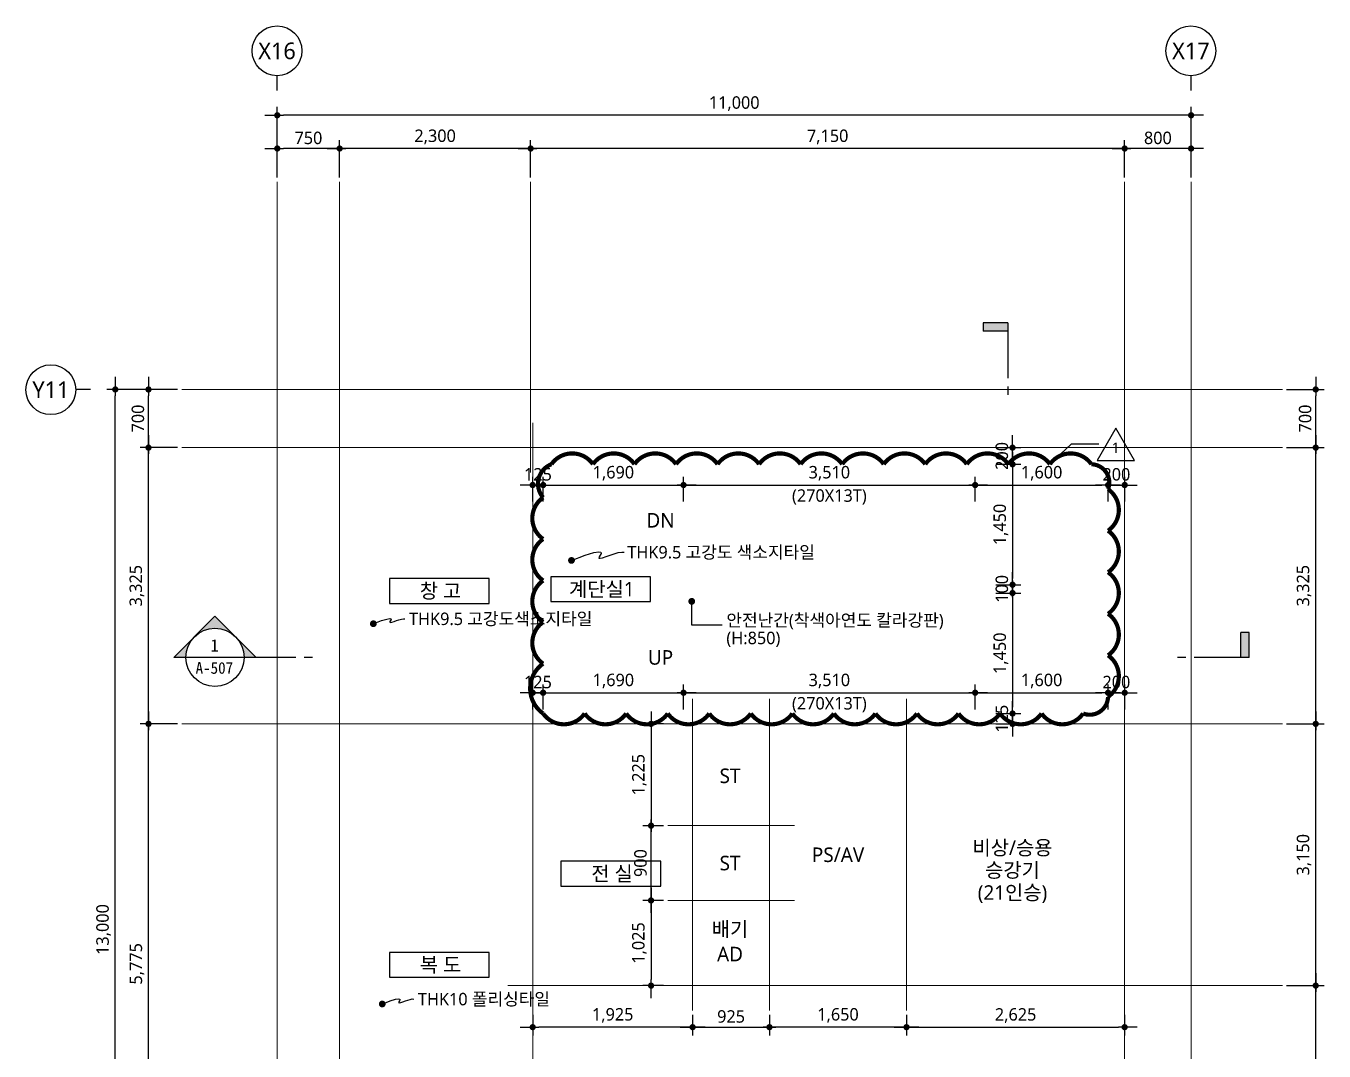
# Model space of a CAD drawing. Header units: millimetres. Extents: x 1424731 to 1631737, y 707248 to 849681.
# Drawn here: x 1568899 to 1584524, y 837344 to 849681 of the extents above; entities that cross this region are included whole.
import ezdxf
from ezdxf.enums import TextEntityAlignment as Align

# ---------------------------------------------------------------- set-up
doc = ezdxf.new("R2010")
doc.units = ezdxf.units.MM
doc.header["$MEASUREMENT"] = 0
doc.linetypes.add('CEN', pattern=[62, 60, -1, 0, -1])
doc.layers.get('0').update_dxf_attribs({"linetype": 'CONTINUOUS'})
for name, color, linetype, lineweight in [('A-AXIS-BUBL', 7, 'CONTINUOUS', 25), ('A-BORD-TEXT', 3, 'CONTINUOUS', 25), ('A-CNTL', 1, 'CEN', 15), ('A-DIMS', 7, 'CONTINUOUS', 25), ('A-MKXS-LEAD', 7, 'CONTINUOUS', 25), ('A-MKXS-MAK1', 3, 'CONTINUOUS', 25), ('A-MKXS-TEXT1', 3, 'CONTINUOUS', 25), ('A-MKXS-TEXT2', 7, 'CONTINUOUS', 25), ('A-MKXX-NAME', 3, 'CONTINUOUS', 25), ('A-MKXX-SYMB', 7, 'CONTINUOUS', 25), ('A-XXXX-TXT2', 3, 'CONTINUOUS', 25), ('REV-202205', 20, 'CONTINUOUS', 25)]:
    doc.layers.add(name, color=color, linetype=linetype, lineweight=lineweight)
doc.styles.add('HY울릉도L', font='')
doc.styles.add('돋움체', font='')
doc.styles.add('맑은고딕', font='malgun.ttf')
doc.styles.get('HY울릉도L').set_extended_font_data('HYwulM')
doc.styles.get('돋움체').set_extended_font_data('DotumChe')
doc.dimstyles.new('CDIM', dxfattribs={"dimtxt": 3, "dimasz": 1.5, "dimexe": 2, "dimexo": 1, "dimgap": 1, "dimtad": 1, "dimdec": 0, "dimrnd": 0.5, "dimzin": 0, "dimdsep": 32, "dimlunit": 6, "dimtxsty": 'HY울릉도L', "dimblk1": '_CIDOT', "dimblk2": '_CIDOT', "dimsah": 1, "dimcen": 5.5, "dimclrd": 2, "dimclre": 2, "dimclrt": 7, "dimadec": 0, "dimazin": 0, "dimtfac": 1, "dimtdec": 0, "dimtix": 1, "dimtmove": 2, "dimatfit": 1, "dimldrblk": '_CIDOT', "dimfxl": 1, "dimtolj": 1, "dimtzin": 0, "dimlwd": -1, "dimarcsym": 0})

# ---------------------------------------------------------------- blocks, each defined once
blk = doc.blocks.new('CORE 1- 단면')
at = {"layer": 'A-MKXS-MAK1'}
for points in [[(9245, 15395), (9245, 15495), (9545, 15495), (9545, 15395)], [(12350, 11770), (12450, 11770), (12450, 11470), (12350, 11470)]]:
    blk.add_hatch(color=256, dxfattribs=at).paths.add_polyline_path(points)
h = blk.add_hatch(color=256, dxfattribs=at)
h.paths.add_polyline_path([(0, 11965), (247, 11717, 0.414214), (-247, 11717)])
h.paths.add_polyline_path([(247, 11717), (495, 11470), (350, 11470, 0.198912)])
h.paths.add_polyline_path([(-247, 11717, 0.198912), (-350, 11470), (-495, 11470)])
for p, q in [((9245, 15495), (9245, 15395)), ((9545, 15495), (9245, 15495)), ((9545, 15495), (9545, 14832)), ((9545, 15395), (9245, 15395)), ((9545, 14732), (9545, 14632)), ((-495, 11470), (0, 11965)), ((495, 11470), (0, 11965)), ((12450, 11770), (12350, 11770)), ((12350, 11470), (12350, 11770)), ((12450, 11470), (12450, 11770)), ((973, 11470), (-495, 11470)), ((1173, 11470), (1073, 11470)), ((11687, 11470), (11587, 11470)), ((12450, 11470), (11787, 11470))]:
    blk.add_line(p, q, dxfattribs=at)
blk.add_circle((0, 11470), 350, dxfattribs=at)
at = {"layer": 'A-MKXS-TEXT2', "style": '돋움체'}
for s, height, p in [('1', 150, (-4, 11614)), ('A-507', 140, (-7, 11342))]:
    blk.add_text(s, height=height, dxfattribs=at).set_placement(p, align=Align.MIDDLE)
blk = doc.blocks.new('_CIDOT')
at = {"color": 0, "linetype": 'ByBlock'}
blk.add_line((2, 0), (-1, 0), dxfattribs=at)
at = {"color": 0, "linetype": 'ByBlock', "const_width": 0.5}
blk.add_lwpolyline([(-0.25, 0, 1), (0.25, 0, 1)], format="xyb", close=True, dxfattribs=at)
blk = doc.blocks.new('*D425')
at = {"layer": 'A-DIMS', "lineweight": -2, "transparency": 16777216}
for p, q in [((-1200, 0), (-2050, 0)), ((-1200, -13000), (-2050, -13000))]:
    blk.add_line(p, q, dxfattribs=at)
at = {"layer": 'A-DIMS', "transparency": 16777216}
blk.add_line((-1950, -12925), (-1950, -75), dxfattribs=at)
at = {"layer": 'A-DIMS', "transparency": 16777216, "xscale": 75, "yscale": 75, "zscale": 75}
for p, rotation in [((-1950, 0), 90), ((-1950, -13000), 270)]:
    blk.add_blockref('_CIDOT', p, dxfattribs=dict(at, rotation=rotation))
at = {"layer": 'A-DIMS', "color": 3, "transparency": 16777216, "insert": (-2090, -6500), "char_height": 150, "attachment_point": 5, "rotation": 90, "style": '맑은고딕'}
blk.add_mtext('\\A1;13,000', dxfattribs=at)
blk = doc.blocks.new('*D427')
at = {"layer": 'A-DIMS', "lineweight": -2, "transparency": 16777216}
for p, q in [((12150, -7175), (12600, -7175)), ((12150, -9825), (12600, -9825))]:
    blk.add_line(p, q, dxfattribs=at)
at = {"layer": 'A-DIMS', "transparency": 16777216}
blk.add_line((12500, -9750), (12500, -7250), dxfattribs=at)
at = {"layer": 'A-DIMS', "transparency": 16777216, "xscale": 75, "yscale": 75, "zscale": 75}
for p, rotation in [((12500, -7175), 90), ((12500, -9825), 270)]:
    blk.add_blockref('_CIDOT', p, dxfattribs=dict(at, rotation=rotation))
at = {"layer": 'A-DIMS', "color": 3, "transparency": 16777216, "insert": (12360, -8500), "char_height": 150, "attachment_point": 5, "rotation": 90, "style": '맑은고딕'}
blk.add_mtext('\\A1;2,650', dxfattribs=at)
blk = doc.blocks.new('*D428')
at = {"layer": 'A-DIMS', "lineweight": -2, "transparency": 16777216}
for p, q in [((12150, -4025), (12600, -4025)), ((12150, -7175), (12600, -7175))]:
    blk.add_line(p, q, dxfattribs=at)
at = {"layer": 'A-DIMS', "transparency": 16777216}
blk.add_line((12500, -7100), (12500, -4100), dxfattribs=at)
at = {"layer": 'A-DIMS', "transparency": 16777216, "xscale": 75, "yscale": 75, "zscale": 75}
for p, rotation in [((12500, -4025), 90), ((12500, -7175), 270)]:
    blk.add_blockref('_CIDOT', p, dxfattribs=dict(at, rotation=rotation))
at = {"layer": 'A-DIMS', "color": 3, "transparency": 16777216, "insert": (12360, -5600), "char_height": 150, "attachment_point": 5, "rotation": 90, "style": '맑은고딕'}
blk.add_mtext('\\A1;3,150', dxfattribs=at)
blk = doc.blocks.new('*D429')
at = {"layer": 'A-DIMS', "lineweight": -2, "transparency": 16777216}
for p, q in [((12150, -700), (12600, -700)), ((12150, -4025), (12600, -4025))]:
    blk.add_line(p, q, dxfattribs=at)
at = {"layer": 'A-DIMS', "transparency": 16777216}
blk.add_line((12500, -3950), (12500, -775), dxfattribs=at)
at = {"layer": 'A-DIMS', "transparency": 16777216, "xscale": 75, "yscale": 75, "zscale": 75}
for p, rotation in [((12500, -700), 90), ((12500, -4025), 270)]:
    blk.add_blockref('_CIDOT', p, dxfattribs=dict(at, rotation=rotation))
at = {"layer": 'A-DIMS', "color": 3, "transparency": 16777216, "insert": (12360, -2362), "char_height": 150, "attachment_point": 5, "rotation": 90, "style": '맑은고딕'}
blk.add_mtext('\\A1;3,325', dxfattribs=at)
blk = doc.blocks.new('*D430')
at = {"layer": 'A-DIMS', "lineweight": -2, "transparency": 16777216}
for p, q in [((12150, 0), (12600, 0)), ((12150, -700), (12600, -700))]:
    blk.add_line(p, q, dxfattribs=at)
at = {"layer": 'A-DIMS', "transparency": 16777216}
blk.add_line((12500, -625), (12500, -75), dxfattribs=at)
at = {"layer": 'A-DIMS', "transparency": 16777216, "xscale": 75, "yscale": 75, "zscale": 75}
for p, rotation in [((12500, 0), 90), ((12500, -700), 270)]:
    blk.add_blockref('_CIDOT', p, dxfattribs=dict(at, rotation=rotation))
at = {"layer": 'A-DIMS', "color": 3, "transparency": 16777216, "insert": (12373, -350), "char_height": 150, "attachment_point": 5, "rotation": 90, "style": '맑은고딕'}
blk.add_mtext('\\A1;700', dxfattribs=at)
blk = doc.blocks.new('*D433')
at = {"layer": 'A-DIMS', "lineweight": -2, "transparency": 16777216}
for p, q in [((-1200, -4025), (-1650, -4025)), ((-1200, -9800), (-1650, -9800))]:
    blk.add_line(p, q, dxfattribs=at)
at = {"layer": 'A-DIMS', "transparency": 16777216}
blk.add_line((-1550, -9725), (-1550, -4100), dxfattribs=at)
at = {"layer": 'A-DIMS', "transparency": 16777216, "xscale": 75, "yscale": 75, "zscale": 75}
for p, rotation in [((-1550, -4025), 90), ((-1550, -9800), 270)]:
    blk.add_blockref('_CIDOT', p, dxfattribs=dict(at, rotation=rotation))
at = {"layer": 'A-DIMS', "color": 3, "transparency": 16777216, "insert": (-1689, -6913), "char_height": 150, "attachment_point": 5, "rotation": 90, "style": '맑은고딕'}
blk.add_mtext('\\A1;5,775', dxfattribs=at)
blk = doc.blocks.new('*D434')
at = {"layer": 'A-DIMS', "lineweight": -2, "transparency": 16777216}
for p, q in [((-1200, 0), (-1650, 0)), ((-1200, -700), (-1650, -700))]:
    blk.add_line(p, q, dxfattribs=at)
at = {"layer": 'A-DIMS', "transparency": 16777216}
blk.add_line((-1550, -625), (-1550, -75), dxfattribs=at)
at = {"layer": 'A-DIMS', "transparency": 16777216, "xscale": 75, "yscale": 75, "zscale": 75}
for p, rotation in [((-1550, 0), 90), ((-1550, -700), 270)]:
    blk.add_blockref('_CIDOT', p, dxfattribs=dict(at, rotation=rotation))
at = {"layer": 'A-DIMS', "color": 3, "transparency": 16777216, "insert": (-1677, -350), "char_height": 150, "attachment_point": 5, "rotation": 90, "style": '맑은고딕'}
blk.add_mtext('\\A1;700', dxfattribs=at)
blk = doc.blocks.new('*D414')
at = {"layer": 'A-DIMS', "lineweight": -2, "transparency": 16777216}
for p, q in [((3050, 2550), (3050, 3000)), ((10200, 2550), (10200, 3000))]:
    blk.add_line(p, q, dxfattribs=at)
at = {"layer": 'A-DIMS', "transparency": 16777216}
blk.add_line((10125, 2900), (3125, 2900), dxfattribs=at)
at = {"layer": 'A-DIMS', "transparency": 16777216, "xscale": 75, "yscale": 75, "zscale": 75, "rotation": 180}
blk.add_blockref('_CIDOT', (3050, 2900), dxfattribs=at)
at = {"layer": 'A-DIMS', "transparency": 16777216, "xscale": 75, "yscale": 75, "zscale": 75}
blk.add_blockref('_CIDOT', (10200, 2900), dxfattribs=at)
at = {"layer": 'A-DIMS', "color": 3, "transparency": 16777216, "insert": (6625, 3040), "char_height": 150, "attachment_point": 5, "style": '맑은고딕'}
blk.add_mtext('\\A1;7,150', dxfattribs=at)
blk = doc.blocks.new('*D415')
at = {"layer": 'A-DIMS', "lineweight": -2, "transparency": 16777216}
for p, q in [((0, 2550), (0, 3400)), ((11000, 2550), (11000, 3400))]:
    blk.add_line(p, q, dxfattribs=at)
at = {"layer": 'A-DIMS', "transparency": 16777216}
blk.add_line((10925, 3300), (75, 3300), dxfattribs=at)
at = {"layer": 'A-DIMS', "transparency": 16777216, "xscale": 75, "yscale": 75, "zscale": 75, "rotation": 180}
blk.add_blockref('_CIDOT', (0, 3300), dxfattribs=at)
at = {"layer": 'A-DIMS', "transparency": 16777216, "xscale": 75, "yscale": 75, "zscale": 75}
blk.add_blockref('_CIDOT', (11000, 3300), dxfattribs=at)
at = {"layer": 'A-DIMS', "color": 3, "transparency": 16777216, "insert": (5500, 3440), "char_height": 150, "attachment_point": 5, "style": '맑은고딕'}
blk.add_mtext('\\A1;11,000', dxfattribs=at)
blk = doc.blocks.new('*D416')
at = {"layer": 'A-DIMS', "lineweight": -2, "transparency": 16777216}
for p, q in [((10200, 2550), (10200, 3000)), ((11000, 2550), (11000, 3000))]:
    blk.add_line(p, q, dxfattribs=at)
at = {"layer": 'A-DIMS', "transparency": 16777216}
blk.add_line((10925, 2900), (10275, 2900), dxfattribs=at)
at = {"layer": 'A-DIMS', "transparency": 16777216, "xscale": 75, "yscale": 75, "zscale": 75, "rotation": 180}
blk.add_blockref('_CIDOT', (10200, 2900), dxfattribs=at)
at = {"layer": 'A-DIMS', "transparency": 16777216, "xscale": 75, "yscale": 75, "zscale": 75}
blk.add_blockref('_CIDOT', (11000, 2900), dxfattribs=at)
at = {"layer": 'A-DIMS', "color": 3, "transparency": 16777216, "insert": (10600, 3027), "char_height": 150, "attachment_point": 5, "style": '맑은고딕'}
blk.add_mtext('\\A1;800', dxfattribs=at)
blk = doc.blocks.new('*D417')
at = {"layer": 'A-DIMS', "lineweight": -2, "transparency": 16777216}
for p, q in [((750, 2550), (750, 3000)), ((3050, 2550), (3050, 3000))]:
    blk.add_line(p, q, dxfattribs=at)
at = {"layer": 'A-DIMS', "transparency": 16777216}
blk.add_line((2975, 2900), (825, 2900), dxfattribs=at)
at = {"layer": 'A-DIMS', "transparency": 16777216, "xscale": 75, "yscale": 75, "zscale": 75, "rotation": 180}
blk.add_blockref('_CIDOT', (750, 2900), dxfattribs=at)
at = {"layer": 'A-DIMS', "transparency": 16777216, "xscale": 75, "yscale": 75, "zscale": 75}
blk.add_blockref('_CIDOT', (3050, 2900), dxfattribs=at)
at = {"layer": 'A-DIMS', "color": 3, "transparency": 16777216, "insert": (1900, 3040), "char_height": 150, "attachment_point": 5, "style": '맑은고딕'}
blk.add_mtext('\\A1;2,300', dxfattribs=at)
blk = doc.blocks.new('*D418')
at = {"layer": 'A-DIMS', "lineweight": -2, "transparency": 16777216}
for p, q in [((0, 2550), (0, 3000)), ((750, 2550), (750, 3000))]:
    blk.add_line(p, q, dxfattribs=at)
at = {"layer": 'A-DIMS', "transparency": 16777216}
blk.add_line((675, 2900), (75, 2900), dxfattribs=at)
at = {"layer": 'A-DIMS', "transparency": 16777216, "xscale": 75, "yscale": 75, "zscale": 75, "rotation": 180}
blk.add_blockref('_CIDOT', (0, 2900), dxfattribs=at)
at = {"layer": 'A-DIMS', "transparency": 16777216, "xscale": 75, "yscale": 75, "zscale": 75}
blk.add_blockref('_CIDOT', (750, 2900), dxfattribs=at)
at = {"layer": 'A-DIMS', "color": 3, "transparency": 16777216, "insert": (375, 3027), "char_height": 150, "attachment_point": 5, "style": '맑은고딕'}
blk.add_mtext('\\A1;750', dxfattribs=at)
blk = doc.blocks.new('*D419')
at = {"layer": 'A-DIMS', "lineweight": -2, "transparency": 16777216}
for p, q in [((-1200, -700), (-1650, -700)), ((-1200, -4025), (-1650, -4025))]:
    blk.add_line(p, q, dxfattribs=at)
at = {"layer": 'A-DIMS', "transparency": 16777216}
blk.add_line((-1550, -3950), (-1550, -775), dxfattribs=at)
at = {"layer": 'A-DIMS', "transparency": 16777216, "xscale": 75, "yscale": 75, "zscale": 75}
for p, rotation in [((-1550, -700), 90), ((-1550, -4025), 270)]:
    blk.add_blockref('_CIDOT', p, dxfattribs=dict(at, rotation=rotation))
at = {"layer": 'A-DIMS', "color": 3, "transparency": 16777216, "insert": (-1690, -2362), "char_height": 150, "attachment_point": 5, "rotation": 90, "style": '맑은고딕'}
blk.add_mtext('\\A1;3,325', dxfattribs=at)
blk = doc.blocks.new('*D441')
at = {"layer": 'A-DIMS', "lineweight": -2, "transparency": 16777216}
for p, q in [((1576924, 837781), (1576924, 837531)), ((1577849, 837781), (1577849, 837531))]:
    blk.add_line(p, q, dxfattribs=at)
at = {"layer": 'A-DIMS', "transparency": 16777216}
blk.add_line((1576999, 837631), (1577774, 837631), dxfattribs=at)
at = {"layer": 'A-DIMS', "transparency": 16777216, "xscale": 75, "yscale": 75, "zscale": 75, "rotation": 180}
blk.add_blockref('_CIDOT', (1576924, 837631), dxfattribs=at)
at = {"layer": 'A-DIMS', "transparency": 16777216, "xscale": 75, "yscale": 75, "zscale": 75}
blk.add_blockref('_CIDOT', (1577849, 837631), dxfattribs=at)
at = {"layer": 'A-DIMS', "color": 3, "transparency": 16777216, "insert": (1577387, 837759), "char_height": 150, "attachment_point": 5, "style": '맑은고딕'}
blk.add_mtext('\\A1;925', dxfattribs=at)
blk = doc.blocks.new('*D442')
at = {"layer": 'A-DIMS', "lineweight": -2, "transparency": 16777216}
for p, q in [((1574999, 837781), (1574999, 837531)), ((1576924, 837781), (1576924, 837531))]:
    blk.add_line(p, q, dxfattribs=at)
at = {"layer": 'A-DIMS', "transparency": 16777216}
blk.add_line((1576849, 837631), (1575074, 837631), dxfattribs=at)
at = {"layer": 'A-DIMS', "transparency": 16777216, "xscale": 75, "yscale": 75, "zscale": 75, "rotation": 180}
blk.add_blockref('_CIDOT', (1574999, 837631), dxfattribs=at)
at = {"layer": 'A-DIMS', "transparency": 16777216, "xscale": 75, "yscale": 75, "zscale": 75}
blk.add_blockref('_CIDOT', (1576924, 837631), dxfattribs=at)
at = {"layer": 'A-DIMS', "color": 3, "transparency": 16777216, "insert": (1575962, 837772), "char_height": 150, "attachment_point": 5, "style": '맑은고딕'}
blk.add_mtext('\\A1;1,925', dxfattribs=at)
blk = doc.blocks.new('*D443')
at = {"layer": 'A-DIMS', "lineweight": -2, "transparency": 16777216}
for p, q in [((1577849, 837781), (1577849, 837531)), ((1579499, 837781), (1579499, 837531))]:
    blk.add_line(p, q, dxfattribs=at)
at = {"layer": 'A-DIMS', "transparency": 16777216}
blk.add_line((1579424, 837631), (1577924, 837631), dxfattribs=at)
at = {"layer": 'A-DIMS', "transparency": 16777216, "xscale": 75, "yscale": 75, "zscale": 75, "rotation": 180}
blk.add_blockref('_CIDOT', (1577849, 837631), dxfattribs=at)
at = {"layer": 'A-DIMS', "transparency": 16777216, "xscale": 75, "yscale": 75, "zscale": 75}
blk.add_blockref('_CIDOT', (1579499, 837631), dxfattribs=at)
at = {"layer": 'A-DIMS', "color": 3, "transparency": 16777216, "insert": (1578674, 837772), "char_height": 150, "attachment_point": 5, "style": '맑은고딕'}
blk.add_mtext('\\A1;1,650', dxfattribs=at)
blk = doc.blocks.new('*D444')
at = {"layer": 'A-DIMS', "lineweight": -2, "transparency": 16777216}
for p, q in [((1579499, 837781), (1579499, 837531)), ((1582124, 837781), (1582124, 837531))]:
    blk.add_line(p, q, dxfattribs=at)
at = {"layer": 'A-DIMS', "transparency": 16777216}
blk.add_line((1579574, 837631), (1582049, 837631), dxfattribs=at)
at = {"layer": 'A-DIMS', "transparency": 16777216, "xscale": 75, "yscale": 75, "zscale": 75, "rotation": 180}
blk.add_blockref('_CIDOT', (1579499, 837631), dxfattribs=at)
at = {"layer": 'A-DIMS', "transparency": 16777216, "xscale": 75, "yscale": 75, "zscale": 75}
blk.add_blockref('_CIDOT', (1582124, 837631), dxfattribs=at)
at = {"layer": 'A-DIMS', "color": 3, "transparency": 16777216, "insert": (1580812, 837771), "char_height": 150, "attachment_point": 5, "style": '맑은고딕'}
blk.add_mtext('\\A1;2,625', dxfattribs=at)
blk = doc.blocks.new('*D497')
at = {"layer": 'A-DIMS', "lineweight": -2, "transparency": 16777216}
for p, q in [((1576574, 839156), (1576324, 839156)), ((1576574, 838131), (1576324, 838131))]:
    blk.add_line(p, q, dxfattribs=at)
at = {"layer": 'A-DIMS', "transparency": 16777216}
blk.add_line((1576424, 839081), (1576424, 838206), dxfattribs=at)
at = {"layer": 'A-DIMS', "transparency": 16777216, "xscale": 75, "yscale": 75, "zscale": 75}
for p, rotation in [((1576424, 839156), 90), ((1576424, 838131), 270)]:
    blk.add_blockref('_CIDOT', p, dxfattribs=dict(at, rotation=rotation))
at = {"layer": 'A-DIMS', "color": 3, "transparency": 16777216, "insert": (1576284, 838644), "char_height": 150, "attachment_point": 5, "rotation": 90, "style": '맑은고딕'}
blk.add_mtext('\\A1;1,025', dxfattribs=at)
blk = doc.blocks.new('*D498')
at = {"layer": 'A-DIMS', "lineweight": -2, "transparency": 16777216}
for p, q in [((1576574, 840056), (1576324, 840056)), ((1576574, 839156), (1576324, 839156))]:
    blk.add_line(p, q, dxfattribs=at)
at = {"layer": 'A-DIMS', "transparency": 16777216}
blk.add_line((1576424, 839231), (1576424, 839981), dxfattribs=at)
at = {"layer": 'A-DIMS', "transparency": 16777216, "xscale": 75, "yscale": 75, "zscale": 75}
for p, rotation in [((1576424, 840056), 90), ((1576424, 839156), 270)]:
    blk.add_blockref('_CIDOT', p, dxfattribs=dict(at, rotation=rotation))
at = {"layer": 'A-DIMS', "color": 3, "transparency": 16777216, "insert": (1576297, 839606), "char_height": 150, "attachment_point": 5, "rotation": 90, "style": '맑은고딕'}
blk.add_mtext('\\A1;900', dxfattribs=at)
blk = doc.blocks.new('*D499')
at = {"layer": 'A-DIMS', "lineweight": -2, "transparency": 16777216}
for p, q in [((1576574, 841281), (1576324, 841281)), ((1576574, 840056), (1576324, 840056))]:
    blk.add_line(p, q, dxfattribs=at)
at = {"layer": 'A-DIMS', "transparency": 16777216}
blk.add_line((1576424, 841206), (1576424, 840131), dxfattribs=at)
at = {"layer": 'A-DIMS', "transparency": 16777216, "xscale": 75, "yscale": 75, "zscale": 75}
for p, rotation in [((1576424, 841281), 90), ((1576424, 840056), 270)]:
    blk.add_blockref('_CIDOT', p, dxfattribs=dict(at, rotation=rotation))
at = {"layer": 'A-DIMS', "color": 3, "transparency": 16777216, "insert": (1576284, 840669), "char_height": 150, "attachment_point": 5, "rotation": 90, "style": '맑은고딕'}
blk.add_mtext('\\A1;1,225', dxfattribs=at)
blk = doc.blocks.new('*D734')
at = {"layer": 'A-DIMS', "lineweight": -2, "transparency": 16777216}
for p, q in [((1576815, 841456), (1576815, 841756)), ((1580325, 841456), (1580325, 841756))]:
    blk.add_line(p, q, dxfattribs=at)
at = {"layer": 'A-DIMS', "transparency": 16777216}
blk.add_line((1576890, 841656), (1580250, 841656), dxfattribs=at)
at = {"layer": 'A-DIMS', "transparency": 16777216, "xscale": 75, "yscale": 75, "zscale": 75, "rotation": 180}
blk.add_blockref('_CIDOT', (1576815, 841656), dxfattribs=at)
at = {"layer": 'A-DIMS', "transparency": 16777216, "xscale": 75, "yscale": 75, "zscale": 75}
blk.add_blockref('_CIDOT', (1580325, 841656), dxfattribs=at)
at = {"layer": 'A-DIMS', "color": 3, "transparency": 16777216, "char_height": 150, "attachment_point": 5, "style": '맑은고딕'}
for s, insert in [('\\A1;3,510', (1578570, 841797)), ('\\A1;(270X13T)', (1578570, 841513))]:
    blk.add_mtext(s, dxfattribs=dict(at, insert=insert))
blk = doc.blocks.new('*D735')
at = {"layer": 'A-DIMS', "lineweight": -2, "transparency": 16777216}
for p, q in [((1580325, 841456), (1580325, 841756)), ((1581925, 841456), (1581925, 841756))]:
    blk.add_line(p, q, dxfattribs=at)
at = {"layer": 'A-DIMS', "transparency": 16777216}
blk.add_line((1580400, 841656), (1581850, 841656), dxfattribs=at)
at = {"layer": 'A-DIMS', "transparency": 16777216, "xscale": 75, "yscale": 75, "zscale": 75, "rotation": 180}
blk.add_blockref('_CIDOT', (1580325, 841656), dxfattribs=at)
at = {"layer": 'A-DIMS', "transparency": 16777216, "xscale": 75, "yscale": 75, "zscale": 75}
blk.add_blockref('_CIDOT', (1581925, 841656), dxfattribs=at)
at = {"layer": 'A-DIMS', "color": 3, "transparency": 16777216, "insert": (1581125, 841797), "char_height": 150, "attachment_point": 5, "style": '맑은고딕'}
blk.add_mtext('\\A1;1,600', dxfattribs=at)
blk = doc.blocks.new('*D736')
at = {"layer": 'A-DIMS', "lineweight": -2, "transparency": 16777216}
for p, q in [((1581925, 841456), (1581925, 841756)), ((1582125, 841456), (1582125, 841756))]:
    blk.add_line(p, q, dxfattribs=at)
at = {"layer": 'A-DIMS', "transparency": 16777216}
for p, q in [((1581850, 841656), (1581775, 841656)), ((1581925, 841656), (1582125, 841656)), ((1582200, 841656), (1582275, 841656))]:
    blk.add_line(p, q, dxfattribs=at)
at = {"layer": 'A-DIMS', "transparency": 16777216, "xscale": 75, "yscale": 75, "zscale": 75}
blk.add_blockref('_CIDOT', (1581925, 841656), dxfattribs=at)
at = {"layer": 'A-DIMS', "transparency": 16777216, "xscale": 75, "yscale": 75, "zscale": 75, "rotation": 180}
blk.add_blockref('_CIDOT', (1582125, 841656), dxfattribs=at)
at = {"layer": 'A-DIMS', "color": 3, "transparency": 16777216, "insert": (1582025, 841784), "char_height": 150, "attachment_point": 5, "style": '맑은고딕'}
blk.add_mtext('\\A1;200', dxfattribs=at)
blk = doc.blocks.new('*D737')
at = {"layer": 'A-DIMS', "lineweight": -2, "transparency": 16777216}
for p, q in [((1574999, 841456), (1574999, 841756)), ((1575124, 841456), (1575124, 841756))]:
    blk.add_line(p, q, dxfattribs=at)
at = {"layer": 'A-DIMS', "transparency": 16777216}
for p, q in [((1574924, 841656), (1574849, 841656)), ((1574999, 841656), (1575124, 841656)), ((1575199, 841656), (1575274, 841656))]:
    blk.add_line(p, q, dxfattribs=at)
at = {"layer": 'A-DIMS', "transparency": 16777216, "xscale": 75, "yscale": 75, "zscale": 75}
blk.add_blockref('_CIDOT', (1574999, 841656), dxfattribs=at)
at = {"layer": 'A-DIMS', "transparency": 16777216, "xscale": 75, "yscale": 75, "zscale": 75, "rotation": 180}
blk.add_blockref('_CIDOT', (1575124, 841656), dxfattribs=at)
at = {"layer": 'A-DIMS', "color": 3, "transparency": 16777216, "insert": (1575062, 841784), "char_height": 150, "attachment_point": 5, "style": '맑은고딕'}
blk.add_mtext('\\A1;125', dxfattribs=at)
blk = doc.blocks.new('*D724')
at = {"layer": 'A-DIMS', "lineweight": -2, "transparency": 16777216}
for p, q in [((1580575, 842856), (1580875, 842856)), ((1580575, 841406), (1580875, 841406))]:
    blk.add_line(p, q, dxfattribs=at)
at = {"layer": 'A-DIMS', "transparency": 16777216}
blk.add_line((1580775, 842781), (1580775, 841481), dxfattribs=at)
at = {"layer": 'A-DIMS', "transparency": 16777216, "xscale": 75, "yscale": 75, "zscale": 75}
for p, rotation in [((1580775, 842856), 90), ((1580775, 841406), 270)]:
    blk.add_blockref('_CIDOT', p, dxfattribs=dict(at, rotation=rotation))
at = {"layer": 'A-DIMS', "color": 3, "transparency": 16777216, "insert": (1580634, 842131), "char_height": 150, "attachment_point": 5, "rotation": 90, "style": '맑은고딕'}
blk.add_mtext('\\A1;1,450', dxfattribs=at)
blk = doc.blocks.new('*D725')
at = {"layer": 'A-DIMS', "transparency": 16777216}
for p, q in [((1580775, 841481), (1580775, 841556)), ((1580775, 841281), (1580775, 841406)), ((1580775, 841206), (1580775, 841131))]:
    blk.add_line(p, q, dxfattribs=at)
at = {"layer": 'A-DIMS', "lineweight": -2, "transparency": 16777216}
for p, q in [((1580575, 841406), (1580875, 841406)), ((1580575, 841281), (1580875, 841281))]:
    blk.add_line(p, q, dxfattribs=at)
at = {"layer": 'A-DIMS', "transparency": 16777216, "xscale": 75, "yscale": 75, "zscale": 75}
for p, rotation in [((1580775, 841406), 270), ((1580775, 841281), 90)]:
    blk.add_blockref('_CIDOT', p, dxfattribs=dict(at, rotation=rotation))
at = {"layer": 'A-DIMS', "color": 3, "transparency": 16777216, "insert": (1580647, 841344), "char_height": 150, "attachment_point": 5, "rotation": 90, "style": '맑은고딕'}
blk.add_mtext('\\A1;125', dxfattribs=at)
blk = doc.blocks.new('*D726')
at = {"layer": 'A-DIMS', "lineweight": -2, "transparency": 16777216}
for p, q in [((1580575, 844406), (1580875, 844406)), ((1580575, 842956), (1580875, 842956))]:
    blk.add_line(p, q, dxfattribs=at)
at = {"layer": 'A-DIMS', "transparency": 16777216}
blk.add_line((1580775, 844331), (1580775, 843031), dxfattribs=at)
at = {"layer": 'A-DIMS', "transparency": 16777216, "xscale": 75, "yscale": 75, "zscale": 75}
for p, rotation in [((1580775, 844406), 90), ((1580775, 842956), 270)]:
    blk.add_blockref('_CIDOT', p, dxfattribs=dict(at, rotation=rotation))
at = {"layer": 'A-DIMS', "color": 3, "transparency": 16777216, "insert": (1580634, 843681), "char_height": 150, "attachment_point": 5, "rotation": 90, "style": '맑은고딕'}
blk.add_mtext('\\A1;1,450', dxfattribs=at)
blk = doc.blocks.new('*D727')
at = {"layer": 'A-DIMS', "transparency": 16777216}
for p, q in [((1580775, 843031), (1580775, 843106)), ((1580775, 842856), (1580775, 842956)), ((1580775, 842781), (1580775, 842706))]:
    blk.add_line(p, q, dxfattribs=at)
at = {"layer": 'A-DIMS', "lineweight": -2, "transparency": 16777216}
for p, q in [((1580575, 842956), (1580875, 842956)), ((1580575, 842856), (1580875, 842856))]:
    blk.add_line(p, q, dxfattribs=at)
at = {"layer": 'A-DIMS', "transparency": 16777216, "xscale": 75, "yscale": 75, "zscale": 75}
for p, rotation in [((1580775, 842956), 270), ((1580775, 842856), 90)]:
    blk.add_blockref('_CIDOT', p, dxfattribs=dict(at, rotation=rotation))
at = {"layer": 'A-DIMS', "color": 3, "transparency": 16777216, "insert": (1580647, 842906), "char_height": 150, "attachment_point": 5, "rotation": 90, "style": '맑은고딕'}
blk.add_mtext('\\A1;100', dxfattribs=at)
blk = doc.blocks.new('*D728')
at = {"layer": 'A-DIMS', "transparency": 16777216}
for p, q in [((1580775, 844681), (1580775, 844756)), ((1580775, 844406), (1580775, 844606)), ((1580775, 844331), (1580775, 844256))]:
    blk.add_line(p, q, dxfattribs=at)
at = {"layer": 'A-DIMS', "lineweight": -2, "transparency": 16777216}
for p, q in [((1580575, 844606), (1580875, 844606)), ((1580575, 844406), (1580875, 844406))]:
    blk.add_line(p, q, dxfattribs=at)
at = {"layer": 'A-DIMS', "transparency": 16777216, "xscale": 75, "yscale": 75, "zscale": 75}
for p, rotation in [((1580775, 844606), 270), ((1580775, 844406), 90)]:
    blk.add_blockref('_CIDOT', p, dxfattribs=dict(at, rotation=rotation))
at = {"layer": 'A-DIMS', "color": 3, "transparency": 16777216, "insert": (1580647, 844506), "char_height": 150, "attachment_point": 5, "rotation": 90, "style": '맑은고딕'}
blk.add_mtext('\\A1;200', dxfattribs=at)
blk = doc.blocks.new('*D729')
at = {"layer": 'A-DIMS', "lineweight": -2, "transparency": 16777216}
for p, q in [((1575125, 841456), (1575125, 841756)), ((1576815, 841456), (1576815, 841756))]:
    blk.add_line(p, q, dxfattribs=at)
at = {"layer": 'A-DIMS', "transparency": 16777216}
blk.add_line((1575200, 841656), (1576740, 841656), dxfattribs=at)
at = {"layer": 'A-DIMS', "transparency": 16777216, "xscale": 75, "yscale": 75, "zscale": 75, "rotation": 180}
blk.add_blockref('_CIDOT', (1575125, 841656), dxfattribs=at)
at = {"layer": 'A-DIMS', "transparency": 16777216, "xscale": 75, "yscale": 75, "zscale": 75}
blk.add_blockref('_CIDOT', (1576815, 841656), dxfattribs=at)
at = {"layer": 'A-DIMS', "color": 3, "transparency": 16777216, "insert": (1575970, 841797), "char_height": 150, "attachment_point": 5, "style": '맑은고딕'}
blk.add_mtext('\\A1;1,690', dxfattribs=at)
blk = doc.blocks.new('*D730')
at = {"layer": 'A-DIMS', "lineweight": -2, "transparency": 16777216}
for p, q in [((1576815, 843956), (1576815, 844256)), ((1580325, 843956), (1580325, 844256))]:
    blk.add_line(p, q, dxfattribs=at)
at = {"layer": 'A-DIMS', "transparency": 16777216}
blk.add_line((1576890, 844156), (1580250, 844156), dxfattribs=at)
at = {"layer": 'A-DIMS', "transparency": 16777216, "xscale": 75, "yscale": 75, "zscale": 75, "rotation": 180}
blk.add_blockref('_CIDOT', (1576815, 844156), dxfattribs=at)
at = {"layer": 'A-DIMS', "transparency": 16777216, "xscale": 75, "yscale": 75, "zscale": 75}
blk.add_blockref('_CIDOT', (1580325, 844156), dxfattribs=at)
at = {"layer": 'A-DIMS', "color": 3, "transparency": 16777216, "char_height": 150, "attachment_point": 5, "style": '맑은고딕'}
for s, insert in [('\\A1;3,510', (1578570, 844297)), ('\\A1;(270X13T)', (1578570, 844013))]:
    blk.add_mtext(s, dxfattribs=dict(at, insert=insert))
blk = doc.blocks.new('*D731')
at = {"layer": 'A-DIMS', "lineweight": -2, "transparency": 16777216}
for p, q in [((1581925, 843956), (1581925, 844256)), ((1582125, 843956), (1582125, 844256))]:
    blk.add_line(p, q, dxfattribs=at)
at = {"layer": 'A-DIMS', "transparency": 16777216}
for p, q in [((1581850, 844156), (1581775, 844156)), ((1581925, 844156), (1582125, 844156)), ((1582200, 844156), (1582275, 844156))]:
    blk.add_line(p, q, dxfattribs=at)
at = {"layer": 'A-DIMS', "transparency": 16777216, "xscale": 75, "yscale": 75, "zscale": 75}
blk.add_blockref('_CIDOT', (1581925, 844156), dxfattribs=at)
at = {"layer": 'A-DIMS', "transparency": 16777216, "xscale": 75, "yscale": 75, "zscale": 75, "rotation": 180}
blk.add_blockref('_CIDOT', (1582125, 844156), dxfattribs=at)
at = {"layer": 'A-DIMS', "color": 3, "transparency": 16777216, "insert": (1582025, 844284), "char_height": 150, "attachment_point": 5, "style": '맑은고딕'}
blk.add_mtext('\\A1;200', dxfattribs=at)
blk = doc.blocks.new('*D732')
at = {"layer": 'A-DIMS', "lineweight": -2, "transparency": 16777216}
for p, q in [((1574999, 843956), (1574999, 844256)), ((1575124, 843956), (1575124, 844256))]:
    blk.add_line(p, q, dxfattribs=at)
at = {"layer": 'A-DIMS', "transparency": 16777216}
for p, q in [((1574924, 844156), (1574849, 844156)), ((1574999, 844156), (1575124, 844156)), ((1575199, 844156), (1575274, 844156))]:
    blk.add_line(p, q, dxfattribs=at)
at = {"layer": 'A-DIMS', "transparency": 16777216, "xscale": 75, "yscale": 75, "zscale": 75}
blk.add_blockref('_CIDOT', (1574999, 844156), dxfattribs=at)
at = {"layer": 'A-DIMS', "transparency": 16777216, "xscale": 75, "yscale": 75, "zscale": 75, "rotation": 180}
blk.add_blockref('_CIDOT', (1575124, 844156), dxfattribs=at)
at = {"layer": 'A-DIMS', "color": 3, "transparency": 16777216, "insert": (1575062, 844284), "char_height": 150, "attachment_point": 5, "style": '맑은고딕'}
blk.add_mtext('\\A1;125', dxfattribs=at)
blk = doc.blocks.new('*D733')
at = {"layer": 'A-DIMS', "lineweight": -2, "transparency": 16777216}
for p, q in [((1575125, 843956), (1575125, 844256)), ((1576815, 843956), (1576815, 844256))]:
    blk.add_line(p, q, dxfattribs=at)
at = {"layer": 'A-DIMS', "transparency": 16777216}
blk.add_line((1575200, 844156), (1576740, 844156), dxfattribs=at)
at = {"layer": 'A-DIMS', "transparency": 16777216, "xscale": 75, "yscale": 75, "zscale": 75, "rotation": 180}
blk.add_blockref('_CIDOT', (1575125, 844156), dxfattribs=at)
at = {"layer": 'A-DIMS', "transparency": 16777216, "xscale": 75, "yscale": 75, "zscale": 75}
blk.add_blockref('_CIDOT', (1576815, 844156), dxfattribs=at)
at = {"layer": 'A-DIMS', "color": 3, "transparency": 16777216, "insert": (1575970, 844297), "char_height": 150, "attachment_point": 5, "style": '맑은고딕'}
blk.add_mtext('\\A1;1,690', dxfattribs=at)
blk = doc.blocks.new('*D753')
at = {"layer": 'A-DIMS', "lineweight": -2, "transparency": 16777216}
for p, q in [((1580325, 843956), (1580325, 844256)), ((1581925, 843956), (1581925, 844256))]:
    blk.add_line(p, q, dxfattribs=at)
at = {"layer": 'A-DIMS', "transparency": 16777216}
blk.add_line((1580400, 844156), (1581850, 844156), dxfattribs=at)
at = {"layer": 'A-DIMS', "transparency": 16777216, "xscale": 75, "yscale": 75, "zscale": 75, "rotation": 180}
blk.add_blockref('_CIDOT', (1580325, 844156), dxfattribs=at)
at = {"layer": 'A-DIMS', "transparency": 16777216, "xscale": 75, "yscale": 75, "zscale": 75}
blk.add_blockref('_CIDOT', (1581925, 844156), dxfattribs=at)
at = {"layer": 'A-DIMS', "color": 3, "transparency": 16777216, "insert": (1581125, 844297), "char_height": 150, "attachment_point": 5, "style": '맑은고딕'}
blk.add_mtext('\\A1;1,600', dxfattribs=at)
blk = doc.blocks.new('A$C098F3C96')
at = {"layer": 'REV-202205'}
for p, q in [((-3124, 1954), (-5684, -454)), ((225, 1954), (-3124, 1954))]:
    blk.add_line(p, q, dxfattribs=at)
blk.add_lwpolyline([(2252, 3900), (0, 0), (4504, 0)], close=True, dxfattribs=at)
at = {"layer": 'A-BORD-TEXT', "style": '맑은고딕'}
blk.add_text('1', height=1250, dxfattribs=at).set_placement((2227, 1534), align=Align.MIDDLE)
blk = doc.blocks.new('CORE2_GRID')
at = {"layer": 'A-AXIS-BUBL', "ltscale": 0.2}
for p, q in [((0, 3600), (0, 3775)), ((11000, 3600), (11000, 3775)), ((-2250, 0), (-2425, 0))]:
    blk.add_line(p, q, dxfattribs=at)
for centre in [(-2.9, 4075), (10997.1, 4075), (-2725, -2.9)]:
    blk.add_circle(centre, 300, dxfattribs=at)
at = {"layer": 'A-CNTL'}
for p, q in [((0, -14600), (0, 2500)), ((750, -14600), (750, 2500)), ((3050, -1000), (3050, 2500)), ((10200, -14600), (10200, 2500)), ((11000, -14600), (11000, 2500)), ((12100, 0), (-1150, 0)), ((3075, -11150), (3075, -400)), ((12100, -700), (-1150, -700)), ((5000, -7475), (5000, -3725)), ((5925, -7475), (5925, -3725)), ((7575, -7475), (7575, -3725)), ((12100, -4025), (-1150, -4025)), ((6225, -5250), (4700, -5250)), ((6225, -6150), (4700, -6150)), ((12100, -7175), (2775, -7175))]:
    blk.add_line(p, q, dxfattribs=at)
at = {"layer": 'A-XXXX-TXT2', "ltscale": 0.2, "style": '맑은고딕'}
for s, p in [('X16', (-2.9, 4075)), ('X17', (10997.1, 4075)), ('Y11', (-2725, -2.9))]:
    blk.add_text(s, height=200, dxfattribs=at).set_placement(p, align=Align.MIDDLE)
at = {"layer": 'A-DIMS'}
for base, p1, p2, angle, picture, middle in [((0, 3300), (11000, 2500), (0, 2500), 180, '*D415', (5500, 3440.5)), ((0, 2900), (750, 2500), (0, 2500), 180, '*D418', (375, 3027.5)), ((750, 2900), (3050, 2500), (750, 2500), 180, '*D417', (1900, 3040.1)), ((3050, 2900), (10200, 2500), (3050, 2500), 180, '*D414', (6625, 3040.5)), ((10200, 2900), (11000, 2500), (10200, 2500), 180, '*D416', (10600, 3027.5)), ((-1950, 0), (-1150, -13000), (-1150, 0), 270, '*D425', (-2090.5, -6500)), ((-1550, 0), (-1150, -700), (-1150, 0), 270, '*D434', (-1677.5, -350)), ((12500, 0), (12100, -700), (12100, 0), 270, '*D430', (12372.5, -350)), ((-1550, -700), (-1150, -4025), (-1150, -700), 270, '*D419', (-1690.1, -2362.5)), ((12500, -700), (12100, -4025), (12100, -700), 270, '*D429', (12359.9, -2362.5)), ((-1550, -4025), (-1150, -9800), (-1150, -4025), 270, '*D433', (-1688.9, -6912.5)), ((12500, -4025), (12100, -7175), (12100, -4025), 270, '*D428', (12359.5, -5600)), ((12500, -7175), (12100, -9825), (12100, -7175), 270, '*D427', (12359.9, -8500))]:
    dim = blk.add_linear_dim(base=base, p1=p1, p2=p2, angle=angle, dimstyle='CDIM', override={"dimscale": 50, "dimtxsty": '맑은고딕', "dimclrd": 256, "dimclre": 256, "dimclrt": 3}, dxfattribs=at)
    dim.commit()
    dim.dimension.update_dxf_attribs({"geometry": picture, "text_midpoint": middle})

msp = doc.modelspace()

# ---------------------------------------------------------------- linework, layer by layer
at = {"layer": 'A-MKXS-LEAD', "const_width": 40}
for points in [[(1575445.2, 843250.7, 1), (1575486.7, 843246.5, 1)], [(1576892.7, 842754, -1), (1576934.2, 842758.1, -1)], [(1573060.3, 842489.1, 1), (1573101.8, 842485, 1)], [(1573167.4, 837911.7, 1), (1573208.9, 837907.6, 1)]]:
    msp.add_lwpolyline(points, format="xyb", close=True, dxfattribs=at)
at = {"layer": 'A-MKXS-LEAD'}
for points in [[(1575466, 843248.6), (1575628.9, 843310), (1575735, 843343.2), (1575795.4, 843353.9), (1575821.1, 843348.1), (1575823, 843331.6), (1575812.2, 843310.3), (1575799.7, 843289.9), (1575796.4, 843276.5), (1575810.8, 843274.3), (1575841, 843281.6), (1575882.5, 843295.3), (1575930.6, 843312.1), (1575981, 843329), (1576029, 843342.6), (1576070.1, 843349.8), (1576099.9, 843347.4)], [(1577280.5, 842467.9), (1576913.5, 842467.9), (1576913.5, 842756)], [(1573080.2, 842486.8), (1573178, 842523.6), (1573241.7, 842543.5), (1573277.9, 842550), (1573293.3, 842546.5), (1573294.5, 842536.6), (1573288, 842523.8), (1573280.5, 842511.6), (1573278.5, 842503.5), (1573287.2, 842502.2), (1573305.3, 842506.6), (1573330.1, 842514.8), (1573359, 842524.9), (1573389.2, 842535), (1573418.1, 842543.1), (1573442.8, 842547.5), (1573460.6, 842546)], [(1573187.3, 837909.3), (1573285.1, 837946.2), (1573348.8, 837966.1), (1573385, 837972.5), (1573400.4, 837969), (1573401.6, 837959.1), (1573395.1, 837946.3), (1573387.6, 837934.1), (1573385.6, 837926.1), (1573394.3, 837924.7), (1573412.4, 837929.1), (1573437.2, 837937.4), (1573466.1, 837947.5), (1573496.3, 837957.6), (1573525.2, 837965.7), (1573549.8, 837970), (1573567.7, 837968.6)]]:
    msp.add_lwpolyline(points, dxfattribs=at)
at = {"layer": 'A-MKXX-SYMB'}
for points in [[(1573274.5, 842731.2), (1574474.5, 842731.2), (1574474.5, 843031.2), (1573274.5, 843031.2)], [(1575216.5, 842752.9), (1576416.5, 842752.9), (1576416.5, 843052.9), (1575216.5, 843052.9)], [(1575339.5, 839329), (1576539.5, 839329), (1576539.5, 839629), (1575339.5, 839629)], [(1573274.5, 838231.2), (1574474.5, 838231.2), (1574474.5, 838531.2), (1573274.5, 838531.2)]]:
    msp.add_lwpolyline(points, close=True, dxfattribs=at)
at = {"layer": 'REV-202205', "const_width": 50}
msp.add_lwpolyline([(1575124.5, 841406.2, 0.5205671), (1575624.5, 841406.2, 0.5205671), (1576124.5, 841406.2, 0.5205671), (1576624.5, 841406.2, 0.5205671), (1577124.5, 841406.2, 0.5205671), (1577624.5, 841406.2, 0.5205671), (1578124.5, 841406.2, 0.5205671), (1578624.5, 841406.2, 0.5205671), (1579124.5, 841406.2, 0.5205671), (1579624.5, 841406.2, 0.5205671), (1580124.5, 841406.2, 0.5205671), (1580624.5, 841406.2, 0.5205671), (1581124.5, 841406.2, 0.5205671), (1581624.5, 841406.2, 0.5205671), (1581924.5, 841606.2, 0.5205671), (1581924.5, 842106.2, 0.5205671), (1581924.5, 842606.2, 0.5205671), (1581924.5, 843106.2, 0.5205671), (1581924.5, 843606.2, 0.5205671), (1581924.5, 844106.2, 0.5205671), (1581724.5, 844406.2, 0.5205671), (1581224.5, 844406.2, 0.5205671), (1580724.5, 844406.2, 0.5205671), (1580224.5, 844406.2, 0.5205671), (1579724.5, 844406.2, 0.5205671), (1579224.5, 844406.2, 0.5205671), (1578724.5, 844406.2, 0.5205671), (1578224.5, 844406.2, 0.5205671), (1577724.5, 844406.2, 0.5205671), (1577224.5, 844406.2, 0.5205671), (1576724.5, 844406.2, 0.5205671), (1576224.5, 844406.2, 0.5205671), (1575724.5, 844406.2, 0.5205671), (1575224.5, 844406.2, 0.5205671), (1575124.5, 844006.2, 0.5205671), (1575124.5, 843506.2, 0.5205671), (1575124.5, 843006.2, 0.5205671), (1575124.5, 842506.2, 0.5205671), (1575124.5, 842006.2, 0.5205671)], format="xyb", close=True, dxfattribs=at)

# ---------------------------------------------------------------- block references
at = {"xscale": 0.1, "yscale": 0.1, "zscale": 0.1}
msp.add_blockref('A$C098F3C96', (1581792.9, 844451.6), dxfattribs=at)
at = {"layer": 'A-DIMS'}
for name, p in [('CORE2_GRID', (1571924.5, 845306.2)), ('CORE 1- 단면', (1571174.5, 830611.3))]:
    msp.add_blockref(name, p, dxfattribs=at)

# ---------------------------------------------------------------- texts
at = {"layer": 'A-MKXS-TEXT1', "style": '맑은고딕'}
for s, p in [('THK9.5 고강도 색소지타일', (1576138.1, 843347.4)), ('THK9.5 고강도색소지타일', (1573510.6, 842546)), ('안전난간(착색아연도 칼라강판)', (1577330.5, 842528.5)), ('(H:850)', (1577330.5, 842315.5)), ('THK10 폴리싱타일', (1573617.7, 837968.6))]:
    msp.add_text(s, height=150, dxfattribs=at).set_placement(p, align=Align.MIDDLE_LEFT)
at = {"layer": 'A-MKXX-NAME', "style": '맑은고딕'}
for s, p in [('DN', (1576537.8, 843731.2)), ('창 고', (1573889, 842881.2)), ('계단실1', (1575831.1, 842902.9)), ('UP', (1576537.8, 842081.2)), ('ST', (1577374.5, 840656.2)), ('비상/승용', (1580774.5, 839791.2)), ('ST', (1577374.5, 839606.2)), ('PS/AV', (1578674.5, 839706.2)), ('전 실', (1575954, 839479)), ('승강기', (1580774.5, 839521.2)), ('(21인승)', (1580774.5, 839251.2)), ('배기', (1577374.5, 838810.4)), ('AD', (1577374.5, 838510.4)), ('복 도', (1573889, 838381.2))]:
    msp.add_text(s, height=175, dxfattribs=at).set_placement(p, align=Align.MIDDLE_CENTER)

# ---------------------------------------------------------------- dimensions: what is measured, and where the dimension line sits
at = {"layer": 'A-DIMS'}
for base, p1, p2, angle, picture, middle in [((1580774.5, 844606.2), (1580524.5, 844406.2), (1580524.5, 844606.2), 270, '*D728', (1580647, 844506.2)), ((1580774.5, 842956.2), (1580524.5, 844406.2), (1580524.5, 842956.2), 90, '*D726', (1580634, 843681.2)), ((1580774.5, 842956.2), (1580524.5, 842856.2), (1580524.5, 842956.2), 270, '*D727', (1580646.6, 842906.2)), ((1580774.5, 841406.2), (1580524.5, 842856.2), (1580524.5, 841406.2), 90, '*D724', (1580634, 842131.2)), ((1576424.5, 840056.2), (1576624.5, 841281.2), (1576624.5, 840056.2), 270, '*D499', (1576284, 840668.7)), ((1580774.5, 841406.2), (1580524.5, 841281.2), (1580524.5, 841406.2), 270, '*D725', (1580646.6, 841343.7)), ((1576424.5, 840056.2), (1576624.5, 839156.2), (1576624.5, 840056.2), 90, '*D498', (1576297, 839606.2)), ((1576424.5, 838131.2), (1576624.5, 839156.2), (1576624.5, 838131.2), 270, '*D497', (1576284, 838643.7)), ((1574999.5, 837631.2), (1576924.5, 837831.2), (1574999.5, 837831.2), 180, '*D442', (1575962, 837771.7)), ((1577849.5, 837631.2), (1579499.5, 837831.2), (1577849.5, 837831.2), 180, '*D443', (1578674.5, 837771.7)), ((1582124.5, 837631.2), (1579499.5, 837831.2), (1582124.5, 837831.2), 0, '*D444', (1580812, 837771.3))]:
    dim = msp.add_linear_dim(base=base, p1=p1, p2=p2, angle=angle, dimstyle='CDIM', override={"dimscale": 50, "dimtxsty": '맑은고딕', "dimclrd": 256, "dimclre": 256, "dimclrt": 3}, dxfattribs=at)
    dim.commit()
    dim.dimension.update_dxf_attribs({"geometry": picture, "text_midpoint": middle})
for base, p1, p2, text, picture, middle in [((1575124.5, 844156.2), (1574999.5, 843906.2), (1575124.5, 843906.2), '<>\\X', '*D732', (1575062, 844156.2)), ((1576814.5, 844156.2), (1575124.5, 843906.2), (1576814.5, 843906.2), '<>\\X', '*D733', (1575969.5, 844156.2)), ((1580324.5, 844156.2), (1576814.5, 843906.2), (1580324.5, 843906.2), '<>\\X(270X13T)', '*D730', (1578569.5, 844156.2)), ((1581924.5, 844156.2), (1580324.5, 843906.2), (1581924.5, 843906.2), '<>\\X', '*D753', (1581124.5, 844156.2)), ((1582124.5, 844156.2), (1581924.5, 843906.2), (1582124.5, 843906.2), '<>\\X', '*D731', (1582024.5, 844156.2)), ((1575124.5, 841656.2), (1574999.5, 841406.2), (1575124.5, 841406.2), '<>\\X', '*D737', (1575062, 841656.2)), ((1576814.5, 841656.2), (1575124.5, 841406.2), (1576814.5, 841406.2), '<>\\X', '*D729', (1575969.5, 841656.2)), ((1580324.5, 841656.2), (1576814.5, 841406.2), (1580324.5, 841406.2), '<>\\X(270X13T)', '*D734', (1578569.5, 841656.2)), ((1581924.5, 841656.2), (1580324.5, 841406.2), (1581924.5, 841406.2), '<>\\X', '*D735', (1581124.5, 841656.2)), ((1582124.5, 841656.2), (1581924.5, 841406.2), (1582124.5, 841406.2), '<>\\X', '*D736', (1582024.5, 841656.2))]:
    dim = msp.add_linear_dim(base=base, p1=p1, p2=p2, angle=180, text=text, dimstyle='CDIM', override={"dimscale": 50, "dimtxsty": '맑은고딕', "dimclrd": 256, "dimclre": 256, "dimclrt": 3}, dxfattribs=at)
    dim.commit()
    dim.dimension.update_dxf_attribs({"geometry": picture, "text_midpoint": middle})
dim = msp.add_linear_dim(base=(1577849.5, 837631.2), p1=(1576924.5, 837831.2), p2=(1577849.5, 837831.2), dimstyle='CDIM', override={"dimscale": 50, "dimtxsty": '맑은고딕', "dimclrd": 256, "dimclre": 256, "dimclrt": 3}, dxfattribs=at)
dim.commit()
dim.dimension.update_dxf_attribs({"geometry": '*D441', "text_midpoint": (1577387, 837758.7)})

doc.saveas('drawing.dxf')
